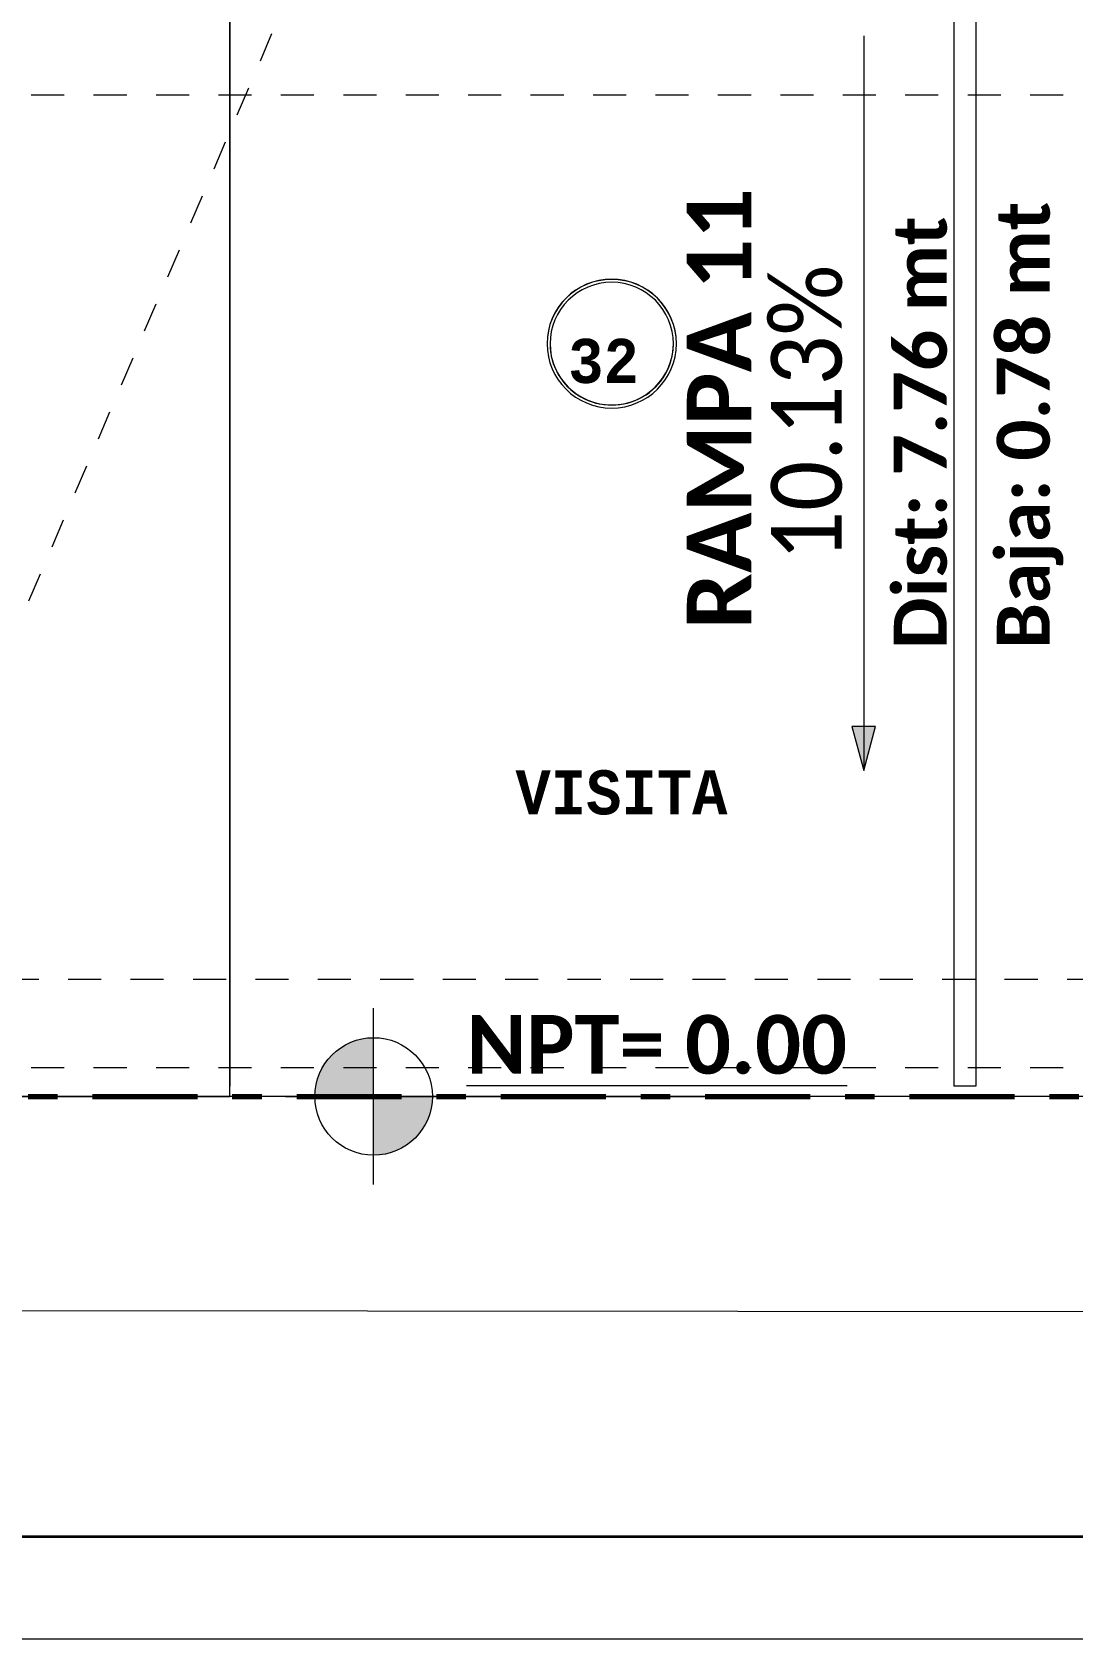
# Model space of a CAD drawing. Header units: metres. Extents: x -144 to 1000, y -717 to 29.
# Drawn here: x 182.4 to 185.94, y -573.37 to -567.9 of the extents above; entities that cross this region are included whole.
import ezdxf

# ---------------------------------------------------------------- set-up
doc = ezdxf.new("R2010")
doc.units = ezdxf.units.M
for name, pattern in [('Basculante', [0.11625, 0.075, -0.04125]), ('basculante modificado', [0.18, 0.1125, -0.0675]), ('Dash Dot 3_16_', [0.595313, 0.357187, -0.119063, 0, -0.119063])]:
    doc.linetypes.add(name, pattern=pattern)
doc.layers.get('0').update_dxf_attribs({"color": 1})
for name, color, linetype, lineweight in [('A-ANNO-DIMS', 1, 'Continuous', 9), ('A-DETL', 1, 'Continuous', 9), ('A-DETL-THIN', 1, 'Continuous', 9), ('A-FLOR', 2, 'Continuous', 9), ('C-PRKG', 2, 'Continuous', 9), ('G-ANNO-DIMS', 1, 'Continuous', 9), ('G-ANNO-TEXT', 2, 'Continuous', 9)]:
    doc.layers.add(name, color=color, linetype=linetype, lineweight=lineweight)
doc.styles.add('Calibri', font='calibri.ttf', dxfattribs={"width": 0.9, "height": 0.24})
doc.styles.add('Calibri_B', font='calibrib.ttf', dxfattribs={"height": 0.165})
doc.styles.add('Calibri_B_2', font='calibrib.ttf', dxfattribs={"height": 0.135})
doc.styles.add('Calibri_B_3', font='calibrib.ttf', dxfattribs={"height": 0.15})
doc.styles.add('Courier New_B', font='courbd.ttf', dxfattribs={"height": 0.1125})

# ---------------------------------------------------------------- blocks, each defined once
blk = doc.blocks.new('Q')
at = {"layer": 'G-ANNO-DIMS'}
blk.add_hatch(color=256, dxfattribs=at).paths.add_polyline_path([(191.1565, -508.9064), (191.1967, -508.7564), (191.1163, -508.7564)])
h = blk.add_hatch(color=256, dxfattribs=at)
edge = h.paths.add_edge_path()
edge.add_line((189.4881, -510.015), (189.2881, -510.015))
edge.add_arc((189.4881, -510.015), 0.2, 90, 180, ccw=False)
edge.add_line((189.4881, -509.815), (189.4881, -510.015))
h = blk.add_hatch(color=256, dxfattribs=at)
edge = h.paths.add_edge_path()
edge.add_line((189.4881, -510.015), (189.6881, -510.015))
edge.add_arc((189.4881, -510.015), 0.2, 270, 360, ccw=False)
edge.add_line((189.4881, -510.215), (189.4881, -510.015))
at = {"layer": 'A-ANNO-DIMS', "color": 5, "true_color": 0x0000ff}
blk.add_line((202.794, -510.7563), (171.9321, -510.7319), dxfattribs=at)
at = {"layer": 'A-DETL', "color": 9, "linetype": 'Basculante', "true_color": 0xc0c0c0}
blk.add_line((190.8737, -502.3554), (187.5485, -510.1165), dxfattribs=at)
at = {"layer": 'A-DETL', "color": 7, "linetype": 'basculante modificado'}
for p, q in [((187.8977, -506.6065), (197.4985, -506.6065)), ((197.6985, -509.6165), (187.8987, -509.6165)), ((187.8977, -509.9165), (197.9985, -509.9165))]:
    blk.add_line(p, q, dxfattribs=at)
at = {"layer": 'A-DETL', "color": 7, "linetype": 'Dash Dot 3_16_', "lineweight": 70}
blk.add_line((202.7945, -510.0165), (171.9326, -510.0165), dxfattribs=at)
at = {"layer": 'A-DETL-THIN'}
for p, q in [((188.9986, -510.015), (188.9986, -505.0054)), ((187.8985, -510.015), (188.9986, -510.015)), ((171.5183, -511.5106), (204.0515, -511.5106)), ((171.5183, -511.8606), (204.0515, -511.8606))]:
    blk.add_line(p, q, dxfattribs=at)
at = {"layer": 'A-FLOR'}
for p, q in [((200.6183, -510.015), (173.5337, -510.015)), ((171.5183, -511.515), (204.0515, -511.515))]:
    blk.add_line(p, q, dxfattribs=at)
at = {"layer": 'C-PRKG'}
for p, q in [((188.9986, -505.0054), (188.9986, -509.9799)), ((191.4634, -505.0057), (191.4634, -509.9802)), ((191.5376, -505.0057), (191.5376, -509.9802)), ((190.0786, -507.4532), (190.0786, -507.4537)), ((190.5186, -507.4537), (190.5186, -507.4532)), ((191.5376, -509.9802), (191.4634, -509.9802))]:
    blk.add_line(p, q, dxfattribs=at)
for centre, major_axis, start_param, end_param in [((190.2986, -507.4532), (-0.22, 0), 3.141593, 6.283185), ((190.2986, -507.4537), (-0.22, 0), 3.141593, 6.283185), ((190.2986, -507.4537), (-0.21, 0), 3.141593, 6.283185), ((190.2986, -507.4537), (0.22, 0), 3.141593, 6.283185), ((190.2986, -507.4532), (0.21, 0), 3.142811, 6.281967), ((190.2986, -507.4537), (-0.21, 0), 0, 3.141593)]:
    blk.add_ellipse(centre, major_axis=major_axis, ratio=0.994907, start_param=start_param, end_param=end_param, dxfattribs=at)
at = {"layer": 'G-ANNO-DIMS'}
for p, q in [((191.1565, -506.4064), (191.1565, -508.9064)), ((191.1967, -508.7564), (191.1163, -508.7564)), ((191.1163, -508.7564), (191.1565, -508.9064)), ((191.1565, -508.9064), (191.1967, -508.7564)), ((189.4881, -510.315), (189.4881, -509.715)), ((189.1881, -510.015), (190.8881, -510.015))]:
    blk.add_line(p, q, dxfattribs=at)
blk.add_circle((189.4881, -510.015), 0.2, dxfattribs=at)
at = {"layer": 'G-ANNO-DIMS', "style": 'Calibri', "width": 0.9}
blk.add_text('10.13%%%', height=0.24, rotation=90, dxfattribs=at).set_placement((191.0811, -508.1931))
at = {"layer": 'G-ANNO-DIMS', "color": 5, "true_color": 0x0000ff, "style": 'Calibri_B'}
blk.add_text('%%UNPT= 0.00', height=0.2, dxfattribs=at).set_placement((189.8047, -509.9378))
at = {"layer": 'G-ANNO-TEXT'}
for s, height, style, p in [('RAMPA 11', 0.22, 'Calibri_B_3', (190.7742, -508.4247)), ('Baja: 0.78 mt', 0.18, 'Calibri_B_2', (191.7893, -508.4919)), ('Dist: 7.76 mt', 0.18, 'Calibri_B_2', (191.4388, -508.4919))]:
    blk.add_text(s, height=height, rotation=90, dxfattribs=dict(at, style=style)).set_placement(p)
at = {"layer": 'G-ANNO-TEXT', "style": 'Courier New_B', "width": 0.8}
for s, p in [('32', (190.1505, -507.5871)), ('VISITA', (189.9709, -509.0552))]:
    blk.add_text(s, height=0.15, dxfattribs=at).set_placement(p)

msp = doc.modelspace()

# ---------------------------------------------------------------- block references
at = {"color": 3}
msp.add_blockref('Q', (-5.9265, -61.5061), dxfattribs=at)

doc.saveas('drawing.dxf')
